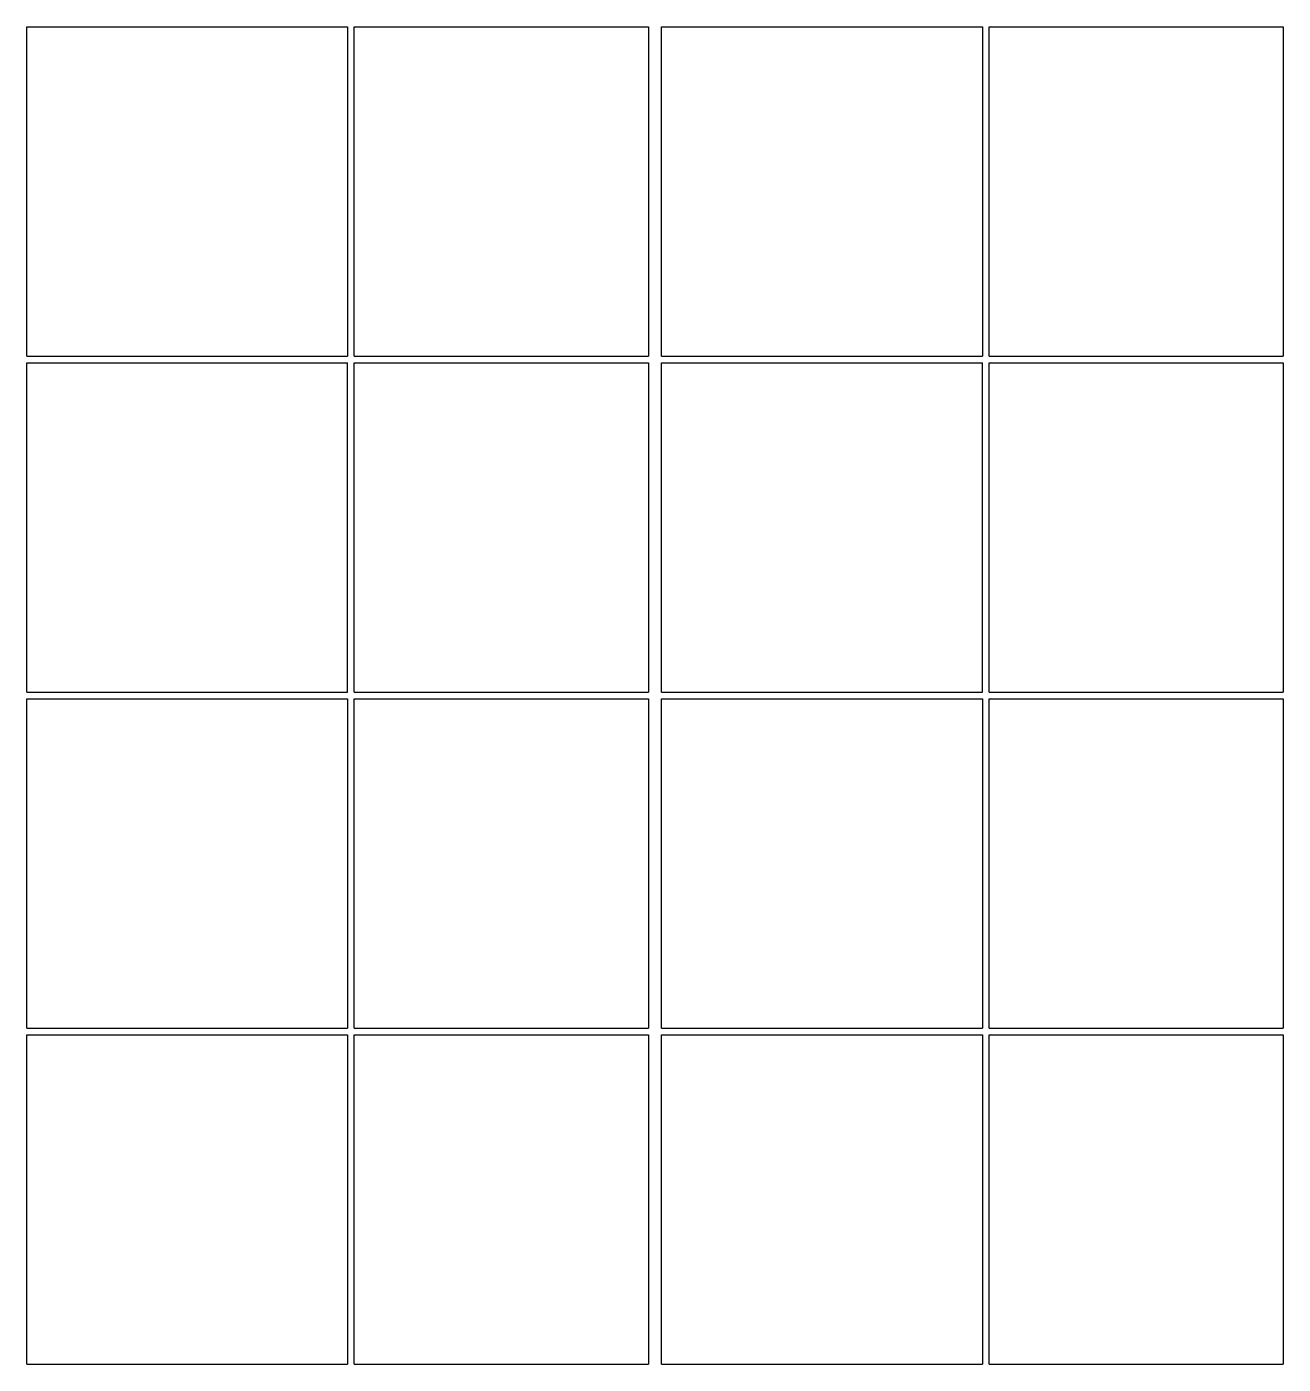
# Model space of a CAD drawing. Header units: millimetres. Extents: x 0 to 572, y 0 to 609.
import ezdxf

# ---------------------------------------------------------------- set-up
doc = ezdxf.new("R2010")
doc.units = ezdxf.units.MM
doc.layers.get('0').update_dxf_attribs({"color": 18, "lineweight": 25, "true_color": 0x000000})

msp = doc.modelspace()

# ---------------------------------------------------------------- linework, layer by layer
for p, q in [((0, 459), (0, 609)), ((0, 609), (146, 609)), ((146, 609), (146, 459)), ((149, 459), (149, 609)), ((149, 609), (282.91, 609)), ((282.91, 609), (282.91, 459)), ((288.96, 459), (288.96, 609)), ((288.96, 609), (434.96, 609)), ((434.96, 609), (434.96, 459)), ((437.96, 459), (437.96, 609)), ((437.96, 609), (571.87, 609)), ((571.87, 609), (571.87, 459)), ((0, 459), (146, 459)), ((149, 459), (282.91, 459)), ((288.96, 459), (434.96, 459)), ((437.96, 459), (571.87, 459)), ((0, 306), (0, 456)), ((0, 456), (146, 456)), ((146, 306), (146, 456)), ((149, 306), (149, 456)), ((149, 456), (282.91, 456)), ((282.91, 456), (282.91, 306)), ((288.96, 306), (288.96, 456)), ((288.96, 456), (434.96, 456)), ((434.96, 306), (434.96, 456)), ((437.96, 306), (437.96, 456)), ((437.96, 456), (571.87, 456)), ((571.87, 456), (571.87, 306)), ((0, 306), (146, 306)), ((149, 306), (282.91, 306)), ((288.96, 306), (434.96, 306)), ((437.96, 306), (571.87, 306)), ((0, 153), (0, 303)), ((0, 303), (146, 303)), ((146, 303), (146, 153)), ((149, 153), (149, 303)), ((149, 303), (282.91, 303)), ((282.91, 303), (282.91, 153)), ((288.96, 153), (288.96, 303)), ((288.96, 303), (434.96, 303)), ((434.96, 303), (434.96, 153)), ((437.96, 153), (437.96, 303)), ((437.96, 303), (571.87, 303)), ((571.87, 303), (571.87, 153)), ((0, 153), (146, 153)), ((149, 153), (282.91, 153)), ((288.96, 153), (434.96, 153)), ((437.96, 153), (571.87, 153)), ((0, 0), (0, 150)), ((0, 150), (146, 150)), ((146, 150), (146, 0)), ((149, 0), (149, 150)), ((149, 150), (282.91, 150)), ((282.91, 150), (282.91, 0)), ((288.96, 0), (288.96, 150)), ((288.96, 150), (434.96, 150)), ((434.96, 150), (434.96, 0)), ((437.96, 0), (437.96, 150)), ((437.96, 150), (571.87, 150)), ((571.87, 150), (571.87, 0)), ((0, 0), (146, 0)), ((149, 0), (282.91, 0)), ((288.96, 0), (434.96, 0)), ((437.96, 0), (571.87, 0))]:
    msp.add_line(p, q)

doc.saveas('drawing.dxf')
